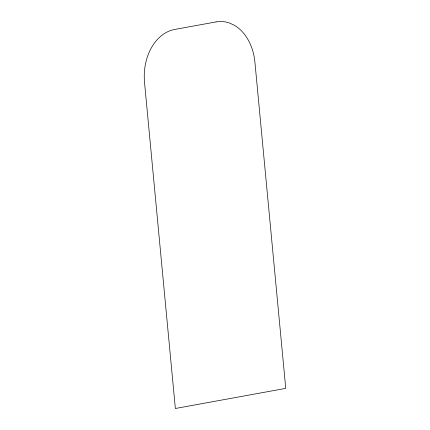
<?xml version="1.0" encoding="UTF-8"?>
<svg xmlns="http://www.w3.org/2000/svg" width="430" height="430" viewBox="0 0 430 430"><rect width="100%" height="100%" fill="white"/><g stroke="black" fill="none" stroke-linecap="round" stroke-linejoin="round"><path stroke-width="0.64" d="M216.021 21.925L174.618 29.471A47.015 34.782 -89.3 0 0 144.523 82.356L175.354 408.5L285.756 388.371L254.925 62.226A47.015 34.782 -89.3 0 0 233.861 25.021L229.561 23.064A47.015 34.782 -89.3 0 0 216.021 21.925"/></g></svg>
